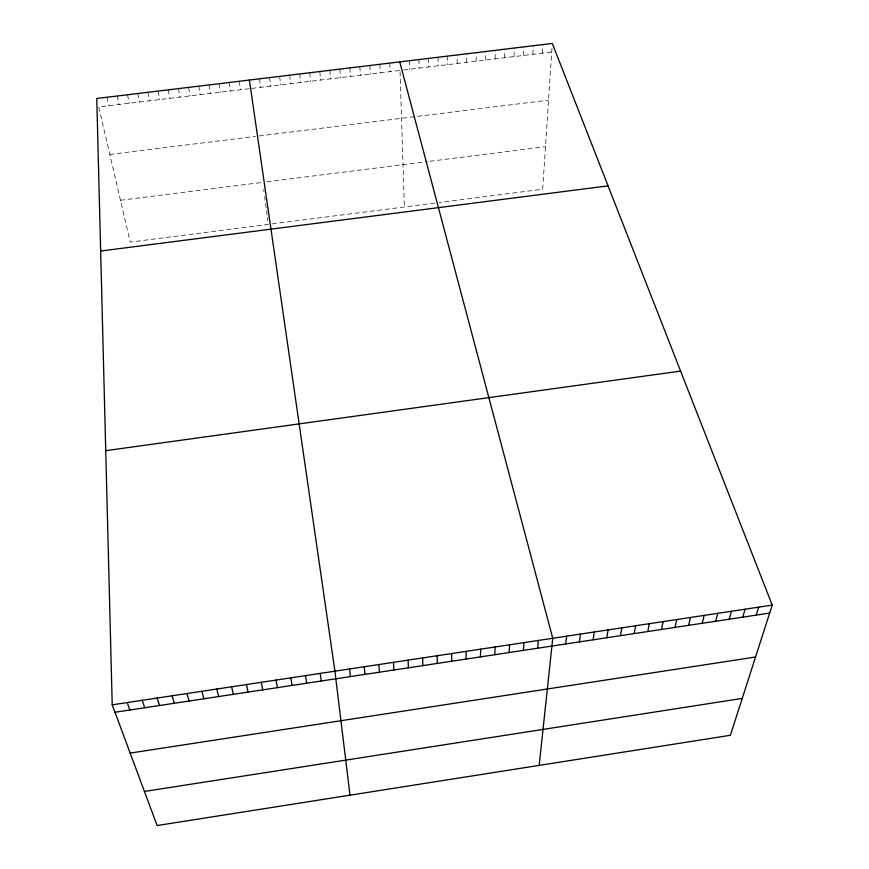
<?xml version="1.0" encoding="UTF-8"?>
<svg xmlns="http://www.w3.org/2000/svg" width="869" height="869" viewBox="0 0 869 869"><rect width="100%" height="100%" fill="white"/><g stroke="black" fill="none" stroke-linecap="round" stroke-linejoin="round"><path stroke-width="0.65" stroke-dasharray="4.34 3.26" d="M457.181 63.502L457.224 54.932M466.675 62.351L466.772 53.78M476.158 61.199L476.31 52.629M485.641 60.048L485.836 51.477M495.102 58.896L495.363 50.326M504.563 57.756L504.867 49.175M514.013 56.604L514.372 48.034M523.453 55.464L523.866 46.883M532.893 54.323L533.349 45.742M542.31 53.172L542.821 44.591M551.967 48.36L542.68 189.236L439.127 202.51M272.149 223.909L437.889 202.673M120.476 200.272L262.753 182.349M266.783 181.838L427.331 161.601M429.883 161.276L545.482 146.709M109.798 154.421L255.519 136.39M259.168 135.944L548.556 100.152M249.262 88.714L98.74 106.963L130.22 242.103L268.239 224.419L267.348 217.576M251.771 88.41L400.012 70.432M403.596 69.998L551.728 52.031M107.006 97.252L108.929 105.725M117.25 96.014L119.107 104.486M127.482 94.775L129.275 103.259M137.693 93.537L139.442 102.031M147.904 92.31L149.587 100.793M158.104 91.071L159.722 99.566M168.282 89.844L169.857 98.338M178.46 88.616L179.97 97.111M188.627 87.389L190.083 95.883M198.784 86.161L200.174 94.667M208.929 84.934L210.265 93.439M219.064 83.706L220.346 92.212M229.188 82.49L230.415 90.995M239.301 81.262L240.463 89.779M263.687 189.529L263.991 191.908M264.611 196.655L265.078 200.174M265.534 203.694L266.142 208.343M266.446 210.667L267.196 216.424M259.494 78.829L260.548 87.345M269.586 77.602L270.574 86.129M279.655 76.385L280.6 84.912M289.714 75.179L290.604 83.696M299.772 73.963L300.598 82.49M309.809 72.746L310.581 81.273M319.846 71.53L320.563 80.067M329.872 70.324L330.524 78.851M339.877 69.118L340.485 77.645M349.881 67.901L350.435 76.439M359.875 66.696L360.374 75.234M369.857 65.49L370.292 74.039M379.829 64.284L380.209 72.833M389.79 63.079L390.116 71.627M400.055 71.606L404.357 206.963M409.353 60.721L409.571 69.27M418.945 59.559L419.108 68.119M428.526 58.408L428.645 66.956M438.106 57.245L438.161 65.805M447.665 56.094L447.676 64.654"/><path stroke-width="1.3" d="M451.674 661.244L451.695 653.542M466.056 659.071L466.197 651.348M480.427 656.888L480.676 649.165M494.765 654.715L495.134 646.981M509.082 652.554L509.571 644.798M523.388 650.381L523.985 642.615M537.661 648.22L538.378 640.442M539.193 765.393L552.749 638.27L399.74 61.884M565.676 643.972L566.621 636.173M579.406 641.898L580.459 634.088M593.125 639.823L594.287 631.991M606.812 637.748L608.083 629.906M620.488 635.673L621.867 627.831M634.153 633.599L635.641 625.745M647.785 631.535L649.382 623.67M661.407 629.471L663.112 621.596M675.007 627.418L676.821 619.521M688.585 625.354L690.507 617.457M702.152 623.301L704.172 615.393M715.687 621.248L717.827 613.329M729.21 619.206L731.459 611.265M742.723 617.153L745.07 609.212M756.204 615.111L758.659 607.159M772.237 605.106L730.384 735.283L157.115 825.55L112.22 704.835L96.763 98.49L552.293 43.45L772.237 605.106L112.22 704.835M144.439 791.463L742.245 698.404M130.165 753.097L755.552 657.007M114.98 712.254L769.673 613.069M105.736 450.663L680.601 371.096M100.652 251.022L608.061 185.857M127.222 702.565L129.85 709.995M142.201 700.305L144.71 707.746M157.159 698.046L159.548 705.498M172.095 695.787L174.354 703.26M187.009 693.538L189.149 701.011M201.901 691.279L203.911 698.785M216.772 689.041L218.662 696.547M231.61 686.792L233.381 694.32M246.438 684.555L248.089 692.082M261.243 682.317L262.764 689.867M276.027 680.079L277.428 687.64M290.778 677.853L292.071 685.424M305.519 675.626L306.681 683.208M249.403 80.046L334.923 671.183L349.99 795.178M320.237 673.399L321.28 681.003M349.599 668.967L350.403 676.593M364.252 666.751L364.937 674.387M378.873 664.546L379.449 672.193M393.483 662.33L393.929 669.999M408.072 660.136L408.397 667.805M422.638 657.931L422.845 665.611M437.172 655.737L437.27 663.427"/></g></svg>
